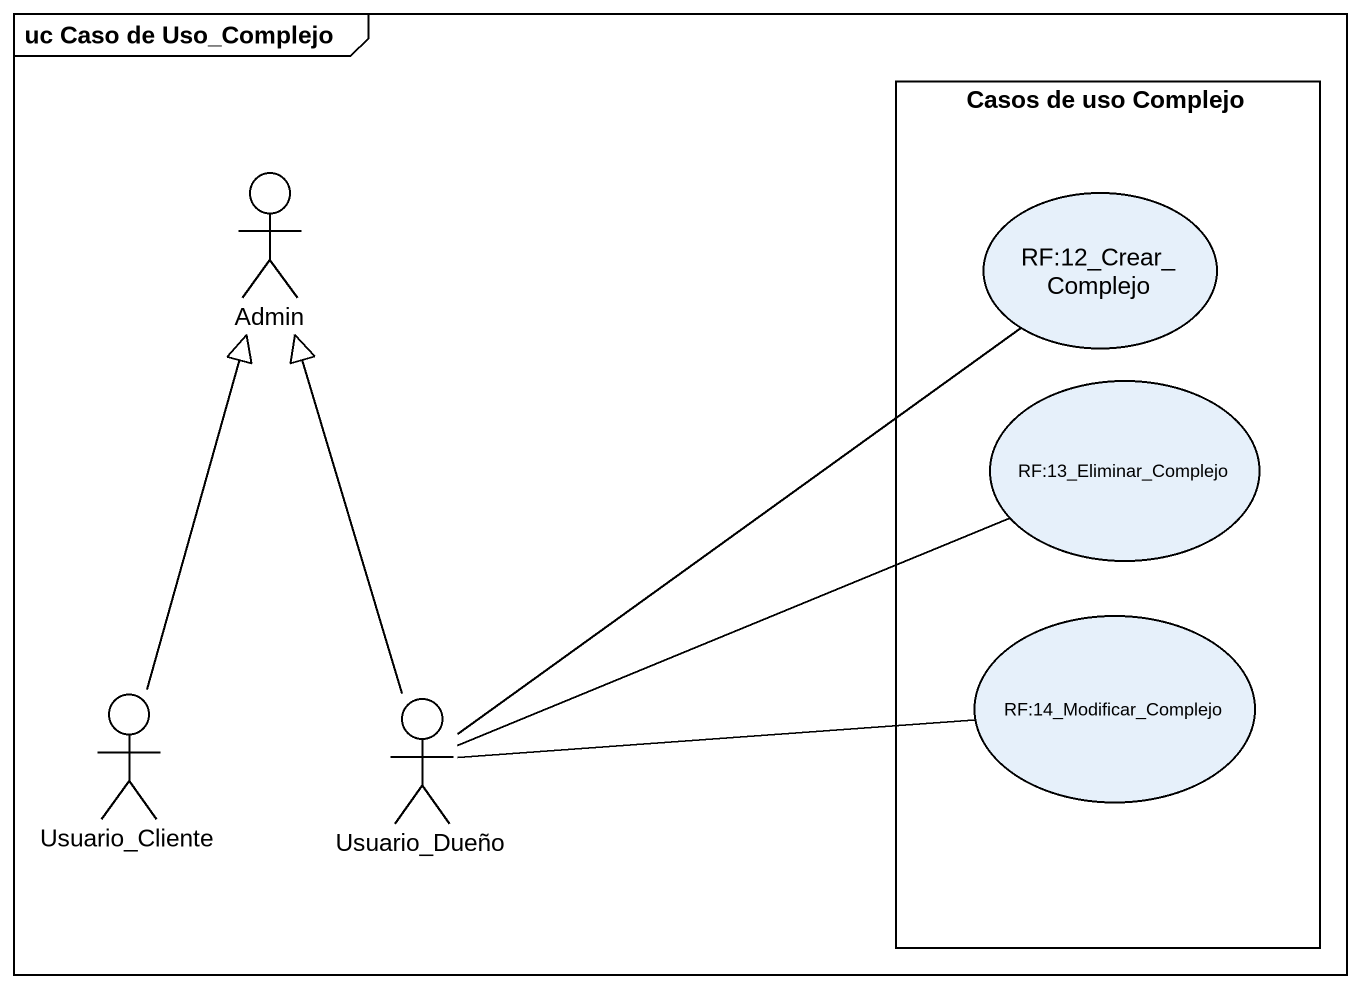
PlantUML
@startuml
mainframe uc Caso de Uso_Complejo
rectangle "Casos de uso Complejo" as Casos_de_uso_Complejo {
  usecase "RF:12_Crear_Complejo" as RF_12_Crear_Complejo
  usecase "RF:13_Eliminar_Complejo" as RF_13_Eliminar_Complejo
  usecase "RF:14_Modificar_Complejo" as RF_14_Modificar_Complejo
}
actor Admin
actor Usuario_Cliente
actor Usuario_Dueño
Usuario_Cliente -up-|> Admin
Usuario_Dueño -up-|> Admin
Usuario_Dueño -up- RF_12_Crear_Complejo
Usuario_Dueño -right- RF_13_Eliminar_Complejo
Usuario_Dueño -right- RF_14_Modificar_Complejo
@enduml
